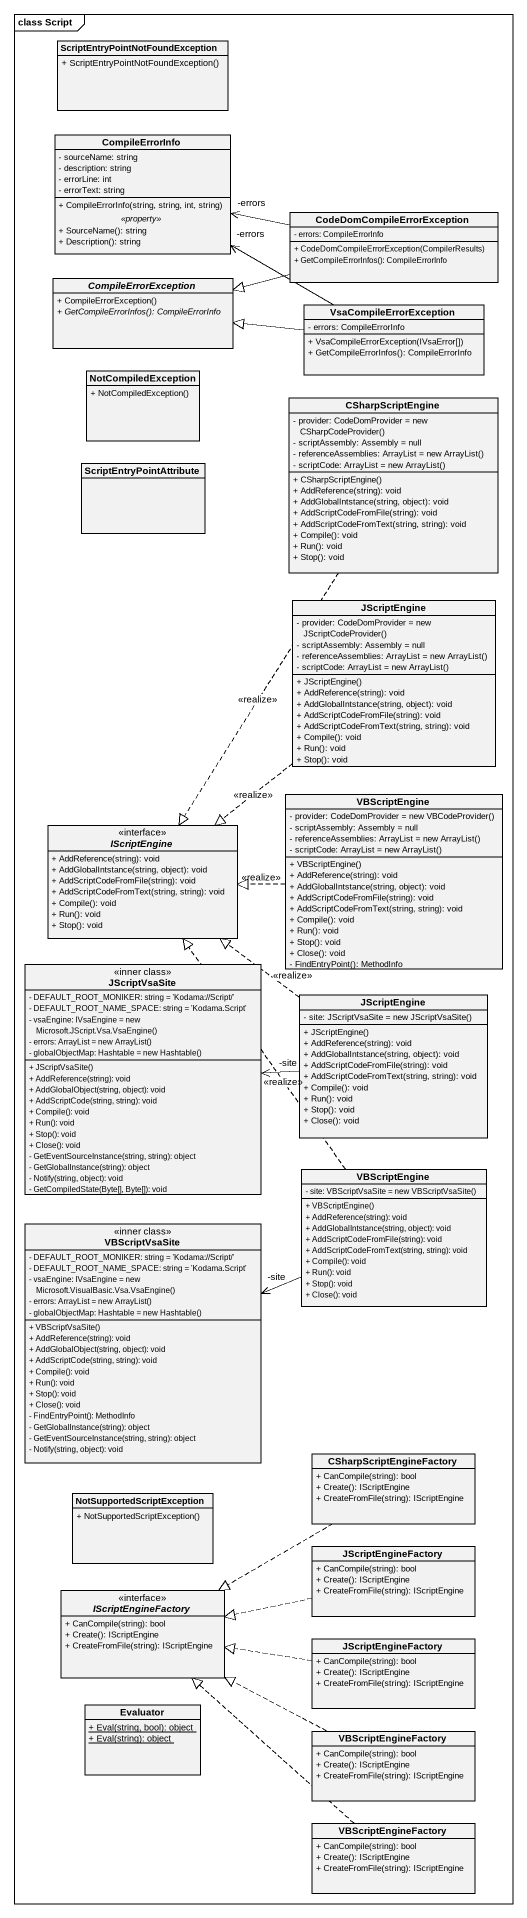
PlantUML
@startuml
mainframe class Script
hide circle
hide empty members
skinparam classAttributeIconSize 0
class "ScriptEntryPointNotFoundException" as ScriptEntryPointNotFoundExce {
  + ScriptEntryPointNotFoundException()
}
class CompileErrorInfo {
  - sourceName: string
  - description: string
  - errorLine: int
  - errorText: string
  --
  + CompileErrorInfo(string, string, int, string)
  .. <<property>> ..
  + SourceName(): string
  + Description(): string
}
class CodeDomCompileErrorException {
  - errors: CompileErrorInfo
  + CodeDomCompileErrorException(CompilerResults)
  + GetCompileErrorInfos(): CompileErrorInfo
}
abstract class CompileErrorException {
  + CompileErrorException()
  {abstract} + GetCompileErrorInfos(): CompileErrorInfo
}
class VsaCompileErrorException {
  - errors: CompileErrorInfo
  + VsaCompileErrorException(IVsaError[])
  + GetCompileErrorInfos(): CompileErrorInfo
}
class NotCompiledException {
  + NotCompiledException()
}
class CSharpScriptEngine {
  {field} - provider: CodeDomProvider = new CSharpCodeProvider()
  - scriptAssembly: Assembly = null
  {field} - referenceAssemblies: ArrayList = new ArrayList()
  {field} - scriptCode: ArrayList = new ArrayList()
  + CSharpScriptEngine()
  + AddReference(string): void
  + AddGlobalIntstance(string, object): void
  + AddScriptCodeFromFile(string): void
  + AddScriptCodeFromText(string, string): void
  + Compile(): void
  + Run(): void
  + Stop(): void
}
class ScriptEntryPointAttribute
class JScriptEngine {
  {field} - provider: CodeDomProvider = new JScriptCodeProvider()
  - scriptAssembly: Assembly = null
  {field} - referenceAssemblies: ArrayList = new ArrayList()
  {field} - scriptCode: ArrayList = new ArrayList()
  + JScriptEngine()
  + AddReference(string): void
  + AddGlobalIntstance(string, object): void
  + AddScriptCodeFromFile(string): void
  + AddScriptCodeFromText(string, string): void
  + Compile(): void
  + Run(): void
  + Stop(): void
}
class VBScriptEngine {
  {field} - provider: CodeDomProvider = new VBCodeProvider()
  - scriptAssembly: Assembly = null
  {field} - referenceAssemblies: ArrayList = new ArrayList()
  {field} - scriptCode: ArrayList = new ArrayList()
  + VBScriptEngine()
  + AddReference(string): void
  + AddGlobalIntstance(string, object): void
  + AddScriptCodeFromFile(string): void
  + AddScriptCodeFromText(string, string): void
  + Compile(): void
  + Run(): void
  + Stop(): void
  + Close(): void
  - FindEntryPoint(): MethodInfo
}
interface IScriptEngine <<interface>> {
  + AddReference(string): void
  + AddGlobalIntstance(string, object): void
  + AddScriptCodeFromFile(string): void
  + AddScriptCodeFromText(string, string): void
  + Compile(): void
  + Run(): void
  + Stop(): void
}
class JScriptVsaSite <<inner class>> {
  - DEFAULT_ROOT_MONIKER: string = 'Kodama://Script/'
  - DEFAULT_ROOT_NAME_SPACE: string = 'Kodama.Script'
  {field} - vsaEngine: IVsaEngine = new Microsoft.JScript.Vsa.VsaEngine()
  {field} - errors: ArrayList = new ArrayList()
  {field} - globalObjectMap: Hashtable = new Hashtable()
  + JScriptVsaSite()
  + AddReference(string): void
  + AddGlobalObject(string, object): void
  + AddScriptCode(string, string): void
  + Compile(): void
  + Run(): void
  + Stop(): void
  + Close(): void
  - GetEventSourceInstance(string, string): object
  - GetGlobalInstance(string): object
  - Notify(string, object): void
  - GetCompiledState(Byte[], Byte[]): void
}
class "JScriptEngine" as JScriptEngine_2 {
  {field} - site: JScriptVsaSite = new JScriptVsaSite()
  + JScriptEngine()
  + AddReference(string): void
  + AddGlobalIntstance(string, object): void
  + AddScriptCodeFromFile(string): void
  + AddScriptCodeFromText(string, string): void
  + Compile(): void
  + Run(): void
  + Stop(): void
  + Close(): void
}
class "VBScriptEngine" as VBScriptEngine_2 {
  {field} - site: VBScriptVsaSite = new VBScriptVsaSite()
  + VBScriptEngine()
  + AddReference(string): void
  + AddGlobalIntstance(string, object): void
  + AddScriptCodeFromFile(string): void
  + AddScriptCodeFromText(string, string): void
  + Compile(): void
  + Run(): void
  + Stop(): void
  + Close(): void
}
class VBScriptVsaSite <<inner class>> {
  - DEFAULT_ROOT_MONIKER: string = 'Kodama://Script/'
  - DEFAULT_ROOT_NAME_SPACE: string = 'Kodama.Script'
  {field} - vsaEngine: IVsaEngine = new Microsoft.VisualBasic.Vsa.VsaEngine()
  {field} - errors: ArrayList = new ArrayList()
  {field} - globalObjectMap: Hashtable = new Hashtable()
  + VBScriptVsaSite()
  + AddReference(string): void
  + AddGlobalObject(string, object): void
  + AddScriptCode(string, string): void
  + Compile(): void
  + Run(): void
  + Stop(): void
  + Close(): void
  - FindEntryPoint(): MethodInfo
  - GetGlobalInstance(string): object
  - GetEventSourceInstance(string, string): object
  - Notify(string, object): void
}
class CSharpScriptEngineFactory {
  + CanCompile(string): bool
  + Create(): IScriptEngine
  + CreateFromFile(string): IScriptEngine
}
class NotSupportedScriptException {
  + NotSupportedScriptException()
}
class JScriptEngineFactory {
  + CanCompile(string): bool
  + Create(): IScriptEngine
  + CreateFromFile(string): IScriptEngine
}
interface IScriptEngineFactory <<interface>> {
  + CanCompile(string): bool
  + Create(): IScriptEngine
  + CreateFromFile(string): IScriptEngine
}
class "JScriptEngineFactory" as JScriptEngineFactory_2 {
  + CanCompile(string): bool
  + Create(): IScriptEngine
  + CreateFromFile(string): IScriptEngine
}
class Evaluator {
  {static} + Eval(string, bool): object
  {static} + Eval(string): object
}
class VBScriptEngineFactory {
  + CanCompile(string): bool
  + Create(): IScriptEngine
  + CreateFromFile(string): IScriptEngine
}
class "VBScriptEngineFactory" as VBScriptEngineFactory_2 {
  + CanCompile(string): bool
  + Create(): IScriptEngine
  + CreateFromFile(string): IScriptEngine
}
CodeDomCompileErrorException -left-> "-errors" CompileErrorInfo
CodeDomCompileErrorException -left-|> CompileErrorException
VsaCompileErrorException -left-> "-errors" CompileErrorInfo
VsaCompileErrorException -left-|> CompileErrorException
CSharpScriptEngine ..|> IScriptEngine : <<realize>>
JScriptEngine ..|> IScriptEngine : <<realize>>
VBScriptEngine .left.|> IScriptEngine : <<realize>>
JScriptEngine_2 .up.|> IScriptEngine : <<realize>>
JScriptEngine_2 -left-> "-site" JScriptVsaSite
VBScriptEngine_2 .up.|> IScriptEngine : <<realize>>
VBScriptEngine_2 -left-> "-site" VBScriptVsaSite
CSharpScriptEngineFactory .left.|> IScriptEngineFactory
JScriptEngineFactory .left.|> IScriptEngineFactory
JScriptEngineFactory_2 .left.|> IScriptEngineFactory
VBScriptEngineFactory .left.|> IScriptEngineFactory
VBScriptEngineFactory_2 .up.|> IScriptEngineFactory
@enduml
